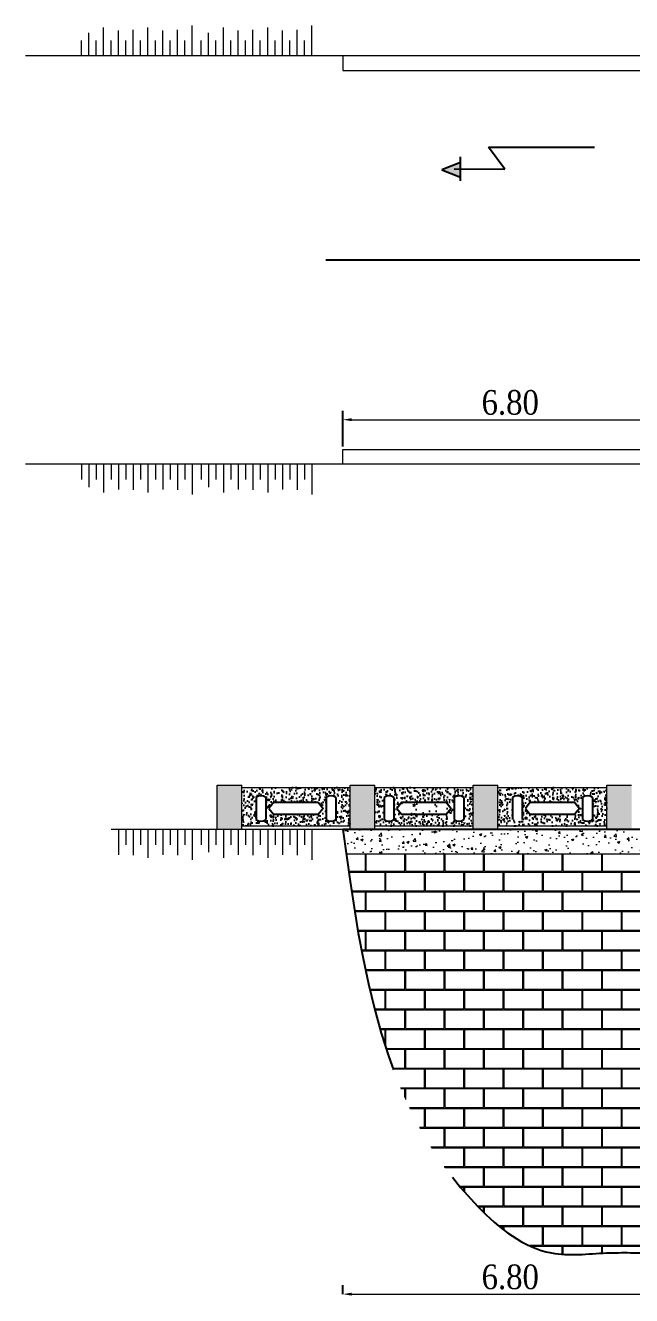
# Model space of a CAD drawing. Header units: inches. Extents: x 6 to 323, y 9 to 93.
# Drawn here: x 6.28 to 18.59, y 9.8 to 35.6 of the extents above; entities that cross this region are included whole.
import ezdxf

# ---------------------------------------------------------------- set-up
doc = ezdxf.new("R2010")
doc.units = ezdxf.units.IN
doc.header["$MEASUREMENT"] = 0
doc.linetypes.add('CENTER', pattern=[2, 1.25, -0.25, 0.25, -0.25])
doc.linetypes.add('HIDDEN', pattern=[0.375, 0.25, -0.125])
for name, color, linetype in [('center line', 251, 'CENTER'), ('Direction', 6, 'Continuous'), ('ground', 81, 'Continuous'), ('TEXT2', 7, 'Continuous')]:
    doc.layers.add(name, color=color, linetype=linetype)
for name, color, linetype, lineweight in [('dima', 7, 'Continuous', 0), ('hach', 251, 'Continuous', 0), ('hand wall', 5, 'Continuous', 9), ('hatch1', 251, 'Continuous', 0), ('text', 1, 'Continuous', 0), ('wall', 4, 'Continuous', 13)]:
    doc.layers.add(name, color=color, linetype=linetype, lineweight=lineweight)
doc.styles.get("Standard").update_dxf_attribs({"font": 'GARA.TTF'})
doc.styles.add('style1', font='txt.shx', dxfattribs={"height": 0.15})
doc.dimstyles.new('Standard$0', dxfattribs={"dimtxt": 1.2, "dimasz": 0.5, "dimexe": 0.28, "dimexo": 0.1625, "dimgap": 0.09, "dimtad": 0, "dimzin": 0, "dimdsep": 46, "dimtxsty": 'style1', "dimblk": 'OPEN30', "dimcen": 0.09, "dimclrd": 1, "dimclre": 5, "dimclrt": 7, "dimadec": 0, "dimazin": 0, "dimtfac": 1, "dimtofl": 0, "dimtmove": 0, "dimatfit": 3, "dimfxl": 0.18, "dimfxlon": 1, "dimtolj": 1, "dimtzin": 0, "dimarcsym": 0})
pattern_1 = [(50, (-43.71796, 0.12144), (0.21517805, -0.01882564), [0.0225, -0.2475]), (355, (-43.71796, 0.12144), (-0.0416254, 0.22565764), [0.018, -0.198]), (100.4514, (-43.70003, 0.11987), (0.1735528, 0.20683186), [0.01912206, -0.2103426]), (46.1842, (-43.71796, 0.18144), (0.3201723, -0.0496557), [0.03375, -0.37125]), (96.6356, (-43.69128, 0.1773), (0.2803988, 0.2922354), [0.0286831, -0.3155139]), (351.1842, (-43.71796, 0.18144), (0.2803986, 0.2922356), [0.027, -0.297]), (21, (-43.68796, 0.16644), (0.1790721, -0.12078567), [0.0225, -0.2475]), (326, (-43.68796, 0.16644), (0.0729946, 0.217545), [0.018, -0.198]), (71.4514, (-43.67304, 0.15638), (0.2520668, 0.09675915), [0.01912206, -0.2103426]), (37.5, (-43.71796, 0.12144), (0.00364796, 0.09986816), [0, -0.1956, 0, -0.201, 0, -0.19875]), (7.5, (-43.71796, 0.12144), (0.07892086, 0.11832351), [0, -0.1146, 0, -0.1911, 0, -0.07575]), (327.5, (-43.78486, 0.12144), (0.16014673, -0.00676646), [0, -0.075, 0, -0.234, 0, -0.3105]), (317.5, (-43.81486, 0.12144), (0.17495585, 0.0300315), [0, -0.0975, 0, -0.1554, 0, -0.2205])]

# ---------------------------------------------------------------- blocks, each defined once
blk = doc.blocks.new('*D3')
at = {"layer": 'Defpoints', "color": 0}
for p in [(12.724, 9.827), (19.524, 9.827), (19.524, 9.827)]:
    blk.add_point(p, dxfattribs=at)
at = {"layer": 'dima', "color": 21, "lineweight": -2}
for p, q in [((12.724, 9.827), (12.724, 10.007)), ((19.524, 9.827), (19.524, 10.007))]:
    blk.add_line(p, q, dxfattribs=at)
at = {"layer": 'dima', "color": 253}
blk.add_line((12.904, 9.827), (19.344, 9.827), dxfattribs=at)
for points in [[(12.904, 9.857), (12.904, 9.797), (12.724, 9.827)], [(19.344, 9.857), (19.344, 9.797), (19.524, 9.827)]]:
    blk.add_solid(points, dxfattribs=at)
at = {"layer": 'dima', "insert": (16.124, 10.173), "char_height": 0.5, "attachment_point": 5}
blk.add_mtext('\\A1;6.80', dxfattribs=at)
blk = doc.blocks.new('*D42')
at = {"layer": 'Defpoints', "color": 0}
for p in [(19.524, 27.588), (12.724, 26.983), (19.524, 26.983)]:
    blk.add_point(p, dxfattribs=at)
at = {"layer": 'dima', "color": 21, "lineweight": -2}
for p, q in [((12.724, 27.046), (12.724, 27.768)), ((19.524, 27.046), (19.524, 27.768))]:
    blk.add_line(p, q, dxfattribs=at)
at = {"layer": 'dima', "color": 253}
blk.add_line((12.904, 27.588), (19.344, 27.588), dxfattribs=at)
for points in [[(12.904, 27.618), (12.904, 27.558), (12.724, 27.588)], [(19.344, 27.618), (19.344, 27.558), (19.524, 27.588)]]:
    blk.add_solid(points, dxfattribs=at)
at = {"layer": 'dima', "insert": (16.124, 27.934), "char_height": 0.5, "attachment_point": 5}
blk.add_mtext('\\A1;6.80', dxfattribs=at)

msp = doc.modelspace()

# ---------------------------------------------------------------- hatches: boundary and pattern name
h = msp.add_hatch()
h.set_pattern_fill('AR-CONC', color=256, scale=0.07, style=0)
h.set_pattern_definition([(50, (-43.71796, 0.12144), (0.502082, -0.0439265), [0.0525, -0.5775]), (355, (-43.71796, 0.12144), (-0.097126, 0.5265345), [0.042, -0.462]), (100.4514, (-43.6761, 0.1178), (0.4049566, 0.4826077), [0.044618, -0.4907995]), (46.1842, (-43.71796, 0.26144), (0.747069, -0.1158633), [0.07875, -0.86625]), (96.6356, (-43.6557, 0.2518), (0.654264, 0.6818825), [0.066927, -0.736199]), (351.1842, (-43.71796, 0.26144), (0.654263, 0.681883), [0.063, -0.693]), (21, (-43.64796, 0.22644), (0.417835, -0.2818332), [0.0525, -0.5775]), (326, (-43.64796, 0.22644), (0.1703207, 0.507605), [0.042, -0.462]), (71.4514, (-43.61314, 0.20296), (0.588156, 0.2257713), [0.044618, -0.4907995]), (37.5, (-43.71796, 0.12144), (0.0085119, 0.2330257), [0, -0.4564, 0, -0.469, 0, -0.46375]), (7.5, (-43.71796, 0.12144), (0.1841487, 0.2760882), [0, -0.2674, 0, -0.4459, 0, -0.17675]), (327.5, (-43.87406, 0.12144), (0.3736757, -0.0157884), [0, -0.175, 0, -0.546, 0, -0.7245]), (317.5, (-43.94406, 0.12144), (0.4082303, 0.0700735), [0, -0.2275, 0, -0.3626, 0, -0.5145])])
h.paths.add_polyline_path([(13.823, 19.691), (13.923, 19.566), (14.823, 19.566), (14.923, 19.691), (14.823, 19.816), (13.923, 19.816)], flags=17)
h.paths.add_polyline_path([(9.546, 19.314), (9.546, 20.119), (9.973, 20.119), (9.973, 19.314)], flags=9)
h = msp.add_hatch()
h.set_pattern_fill('AR-CONC', color=256, scale=0.03, style=0)
h.set_pattern_definition(pattern_1)
h.paths.add_polyline_path([(10.673, 20.116), (10.673, 19.338), (12.873, 19.338), (12.873, 20.116)])
h.paths.add_polyline_path([(12.223, 19.816), (12.323, 19.691), (12.223, 19.566), (11.323, 19.566), (11.223, 19.691), (11.323, 19.816)], flags=16)
h.paths.add_polyline_path([(11.161, 19.916), (11.161, 19.466, -0.294474), (10.961, 19.466), (10.961, 19.916, -0.294474)], flags=16)
h.paths.add_polyline_path([(12.384, 19.916, -0.294474), (12.584, 19.916), (12.584, 19.466, -0.294474), (12.384, 19.466)], flags=16)
h = msp.add_hatch()
h.set_pattern_fill('AR-CONC', color=256, scale=0.03, style=0)
h.set_pattern_definition(pattern_1)
h.paths.add_polyline_path([(15.373, 20.116), (13.373, 20.116), (13.373, 19.338), (15.373, 19.338)])
h.paths.add_polyline_path([(14.823, 19.816), (14.923, 19.691), (14.823, 19.566), (13.923, 19.566), (13.823, 19.691), (13.923, 19.816)], flags=16)
h.paths.add_polyline_path([(13.761, 19.916), (13.761, 19.466, -0.294474), (13.561, 19.466), (13.561, 19.916, -0.294474)], flags=16)
h.paths.add_polyline_path([(14.984, 19.916, -0.294474), (15.184, 19.916), (15.184, 19.466, -0.294474), (14.984, 19.466)], flags=16)
h = msp.add_hatch()
h.set_pattern_fill('AR-CONC', color=256, scale=0.03, style=0)
h.set_pattern_definition(pattern_1)
h.paths.add_polyline_path([(18.088, 20.116), (15.873, 20.116), (15.873, 19.338), (18.088, 19.338)])
h.paths.add_polyline_path([(17.431, 19.816), (17.531, 19.691), (17.431, 19.566), (16.531, 19.566), (16.431, 19.691), (16.531, 19.816)], flags=16)
h.paths.add_polyline_path([(16.369, 19.916), (16.369, 19.466, -0.294474), (16.169, 19.466), (16.169, 19.916, -0.294474)], flags=16)
h.paths.add_polyline_path([(17.592, 19.916, -0.294474), (17.792, 19.916), (17.792, 19.466, -0.294474), (17.592, 19.466)], flags=16)
h = msp.add_hatch()
h.set_pattern_fill('AR-CONC', color=256, scale=0.07, style=0)
h.set_pattern_definition([(50, (-35.80227, 0.12144), (0.502082, -0.0439265), [0.0525, -0.5775]), (355, (-35.80227, 0.12144), (-0.097126, 0.5265345), [0.042, -0.462]), (100.4514, (-35.76043, 0.1178), (0.4049566, 0.4826077), [0.044618, -0.4907995]), (46.1842, (-35.8023, 0.26144), (0.747069, -0.1158633), [0.07875, -0.86625]), (96.6356, (-35.74, 0.2518), (0.654264, 0.6818825), [0.066927, -0.736199]), (351.1842, (-35.8023, 0.26144), (0.654263, 0.681883), [0.063, -0.693]), (21, (-35.73227, 0.22644), (0.417835, -0.2818332), [0.0525, -0.5775]), (326, (-35.73227, 0.22644), (0.1703207, 0.507605), [0.042, -0.462]), (71.4514, (-35.69745, 0.20296), (0.588156, 0.2257713), [0.044618, -0.4907995]), (37.5, (-35.80227, 0.12144), (0.0085119, 0.2330257), [0, -0.4564, 0, -0.469, 0, -0.46375]), (7.5, (-35.80227, 0.12144), (0.1841487, 0.2760882), [0, -0.2674, 0, -0.4459, 0, -0.17675]), (327.5, (-35.95837, 0.12144), (0.3736757, -0.0157884), [0, -0.175, 0, -0.546, 0, -0.7245]), (317.5, (-36.02837, 0.12144), (0.4082303, 0.0700735), [0, -0.2275, 0, -0.3626, 0, -0.5145])])
h.paths.add_polyline_path([(21.738, 19.691), (21.838, 19.566), (22.738, 19.566), (22.838, 19.691), (22.738, 19.816), (21.838, 19.816)], flags=17)
h.paths.add_polyline_path([(17.462, 19.314), (17.462, 20.119), (17.888, 20.119), (17.888, 19.314)], flags=9)
at = {"layer": 'dima'}
h = msp.add_hatch(dxfattribs=at)
h.set_pattern_fill('AR-B816C', scale=0.05, angle=-1e-14, style=0)
edge = h.paths.add_edge_path()
edge.add_line((20.024, 18.766), (19.524, 18.766))
edge.add_line((19.524, 18.766), (12.793, 18.766))
edge.add_spline(control_points=[(12.793, 18.766), (13.162, 16.11), (13.717, 12.894), (16.713, 10.516), (18.038, 10.691), (18.783, 10.663), (19.537, 10.663), (19.964, 10.676), (20.338, 10.688)], knot_values=[0.480266, 0.480266, 0.480266, 0.480266, 8.138593, 9.904604, 11.024436, 11.996944, 12.158372, 13.286147, 13.286147, 13.286147, 13.286147], degree=3, periodic=0)
edge.add_line((20.338, 10.688), (20.338, 10.979))
edge.add_line((20.338, 10.979), (20.024, 18.766))
at = {"layer": 'hach'}
h = msp.add_hatch(dxfattribs=at)
h.set_pattern_fill('AR-SAND', color=256, scale=0.098, style=0)
h.set_pattern_definition([(37.5, (10.17274, 19.26637), (-0.0061733, 0.1888287), [0, -0.14896, 0, -0.1666, 0, -0.15925]), (7.5, (10.17274, 19.26637), (0.173438, 0.27657), [0, -0.08036, 0, -0.13426, 0, -0.05145]), (327.5, (10.0522, 19.26637), (0.305186, 0.0005546), [0, -0.049, 0, -0.1764, 0, -0.2303]), (317.5, (10.0522, 19.26637), (0.2946004, 0.086012), [0, -0.0245, 0, -0.11564, 0, -0.1323])])
h.paths.add_polyline_path([(10.173, 19.266), (10.673, 19.266), (10.673, 20.166), (10.173, 20.166)])
h.paths.add_polyline_path([(12.873, 19.266), (13.373, 19.266), (13.373, 20.166), (12.873, 20.166)])
h.paths.add_polyline_path([(15.873, 20.166), (15.373, 20.166), (15.373, 19.266), (15.873, 19.266)])
h.paths.add_polyline_path([(18.588, 20.166), (18.088, 20.166), (18.088, 19.266), (18.588, 19.266)])
h.paths.add_polyline_path([(9.546, 19.314), (9.546, 20.119), (9.973, 20.119), (9.973, 19.314)], flags=9)
h = msp.add_hatch(dxfattribs=at)
h.set_pattern_fill('AR-SAND', color=256, scale=0.098, style=0)
h.set_pattern_definition([(37.5, (18.08842, 19.26637), (-0.0061733, 0.1888287), [0, -0.14896, 0, -0.1666, 0, -0.15925]), (7.5, (18.08842, 19.26637), (0.173438, 0.27657), [0, -0.08036, 0, -0.13426, 0, -0.05145]), (327.5, (17.96788, 19.26637), (0.305186, 0.0005546), [0, -0.049, 0, -0.1764, 0, -0.2303]), (317.5, (17.96788, 19.26637), (0.2946004, 0.086012), [0, -0.0245, 0, -0.11564, 0, -0.1323])])
h.paths.add_polyline_path([(18.088, 19.266), (18.588, 19.266), (18.588, 20.166), (18.088, 20.166)])
h.paths.add_polyline_path([(20.788, 19.266), (21.288, 19.266), (21.288, 20.166), (20.788, 20.166)])
h.paths.add_polyline_path([(23.788, 20.166), (23.288, 20.166), (23.288, 19.266), (23.788, 19.266)])
h.paths.add_polyline_path([(26.504, 20.166), (26.004, 20.166), (26.004, 19.266), (26.504, 19.266)])
h.paths.add_polyline_path([(17.462, 19.314), (17.462, 20.119), (17.888, 20.119), (17.888, 19.314)], flags=9)
at = {"layer": 'hatch1'}
h = msp.add_hatch(dxfattribs=at)
h.set_pattern_fill('AR-CONC', color=256, scale=0.065, style=0)
edge = h.paths.add_edge_path()
edge.add_line((19.524, 18.766), (19.524, 19.266))
edge.add_line((19.524, 19.266), (12.724, 19.266))
edge.add_spline(control_points=[(12.724, 19.266), (12.747, 19.1), (12.77, 18.933), (12.793, 18.766)], knot_values=[0, 0, 0, 0, 0.480266, 0.480266, 0.480266, 0.480266], degree=3, periodic=0)
edge.add_line((12.793, 18.766), (19.524, 18.766))
at = {"layer": 'text'}
h = msp.add_hatch(color=256, dxfattribs=at)
h.set_gradient(color1=(0, 0, 255), one_color=1, tint=1)
h.paths.add_polyline_path([(15.116, 32.512), (15.116, 32.815), (14.734, 32.665)])

# ---------------------------------------------------------------- linework, layer by layer
for p, q in [((10.961, 19.916), (10.961, 19.466)), ((11.161, 19.916), (11.161, 19.466)), ((12.384, 19.916), (12.384, 19.466)), ((12.584, 19.916), (12.584, 19.466)), ((13.561, 19.916), (13.561, 19.466)), ((13.761, 19.916), (13.761, 19.466)), ((14.984, 19.916), (14.984, 19.466)), ((15.184, 19.916), (15.184, 19.466)), ((16.169, 19.916), (16.169, 19.466)), ((16.369, 19.916), (16.369, 19.466)), ((17.592, 19.916), (17.592, 19.466)), ((17.792, 19.916), (17.792, 19.466)), ((11.323, 19.816), (11.223, 19.691)), ((11.223, 19.691), (11.323, 19.566)), ((11.323, 19.816), (12.223, 19.816)), ((12.223, 19.816), (12.323, 19.691)), ((12.323, 19.691), (12.223, 19.566)), ((13.923, 19.816), (13.823, 19.691)), ((13.823, 19.691), (13.923, 19.566)), ((13.923, 19.816), (14.823, 19.816)), ((14.823, 19.816), (14.923, 19.691)), ((14.923, 19.691), (14.823, 19.566)), ((16.531, 19.816), (16.431, 19.691)), ((16.431, 19.691), (16.531, 19.566)), ((16.531, 19.816), (17.431, 19.816)), ((17.431, 19.816), (17.531, 19.691)), ((17.531, 19.691), (17.431, 19.566)), ((12.223, 19.566), (11.323, 19.566)), ((14.823, 19.566), (13.923, 19.566)), ((17.431, 19.566), (16.531, 19.566))]:
    msp.add_line(p, q)
for centre, start, end in [((11.061, 19.761), 57.1833, 122.8167), ((12.484, 19.761), 57.1833, 122.8167), ((13.661, 19.761), 57.1833, 122.8167), ((15.084, 19.761), 57.1833, 122.8167), ((16.269, 19.761), 57.1833, 122.8167), ((17.692, 19.761), 57.1833, 122.8167), ((11.061, 19.621), 237.1833, 302.8167), ((12.484, 19.621), 237.1833, 302.8167), ((13.661, 19.621), 237.1833, 302.8167), ((15.084, 19.621), 237.1833, 302.8167), ((17.692, 19.621), 237.1833, 302.8167)]:
    msp.add_arc(centre, 0.185, start, end)
at = {"layer": 'center line', "ltscale": 30}
msp.add_line((12.378, 30.832), (33.72, 30.832), dxfattribs=at)
at = {"layer": 'dima', "color": 7}
msp.add_line((19.524, 18.766), (12.793, 18.766), dxfattribs=at)
at = {"layer": 'Direction', "color": 6, "linetype": 'Continuous'}
for p, q in [((16.012, 32.679), (15.685, 33.124)), ((15.685, 33.124), (17.838, 33.124)), ((14.988, 32.681), (16.012, 32.679))]:
    msp.add_line(p, q, dxfattribs=at)
at = {"layer": 'Direction', "color": 4, "linetype": 'Continuous', "ltscale": 10}
for p, q in [((15.116, 32.815), (14.734, 32.665)), ((14.734, 32.665), (15.116, 32.512))]:
    msp.add_line(p, q, dxfattribs=at)
at = {"layer": 'Direction', "color": 6, "linetype": 'Continuous', "ltscale": 10}
msp.add_line((15.116, 32.436), (15.117, 32.925), dxfattribs=at)
at = {"layer": 'ground', "linetype": 'HIDDEN', "ltscale": 20, "end_tangent": (0.990846, -0.135)}
msp.add_spline([(12.724, 19.266), (15.466, 11.604), (16.961, 10.663), (18.081, 10.663), (19.053, 10.663), (19.215, 10.663), (22.764, 10.679), (26.725, 10.663), (29.147, 12.841), (29.204, 12.942), (32.26, 15.828), (33.324, 19.266)], degree=3, dxfattribs=at)
at = {"layer": 'hand wall'}
for p, q in [((10.673, 20.116), (12.873, 20.116)), ((13.373, 20.116), (15.373, 20.116)), ((15.873, 20.116), (18.088, 20.116)), ((10.673, 19.338), (12.873, 19.338)), ((13.373, 19.338), (15.373, 19.338)), ((15.873, 19.338), (18.088, 19.338))]:
    msp.add_line(p, q, dxfattribs=at)
at = {"layer": 'hatch1'}
for p, q in [((7.567, 34.981), (7.567, 35.445)), ((7.867, 34.981), (7.867, 35.556)), ((7.867, 34.981), (7.867, 35.46)), ((8.167, 34.981), (8.167, 35.496)), ((8.467, 34.981), (8.467, 35.503)), ((8.767, 34.981), (8.767, 35.556)), ((9.067, 34.981), (9.067, 35.496)), ((9.367, 34.981), (9.367, 35.503)), ((9.667, 34.981), (9.667, 35.596)), ((9.998, 34.981), (9.998, 35.445)), ((10.298, 34.981), (10.298, 35.556)), ((10.298, 34.981), (10.298, 35.46)), ((10.598, 34.981), (10.598, 35.496)), ((10.898, 34.981), (10.898, 35.503)), ((11.198, 34.981), (11.198, 35.556)), ((11.498, 34.981), (11.498, 35.496)), ((11.798, 34.981), (11.798, 35.503)), ((12.098, 34.981), (12.098, 35.596)), ((7.417, 34.981), (7.417, 35.292)), ((7.717, 34.981), (7.717, 35.292)), ((8.017, 34.981), (8.017, 35.292)), ((8.317, 34.981), (8.317, 35.292)), ((8.617, 34.981), (8.617, 35.292)), ((8.917, 34.981), (8.917, 35.292)), ((9.217, 34.981), (9.217, 35.292)), ((9.517, 34.981), (9.517, 35.292)), ((9.848, 34.981), (9.848, 35.292)), ((10.148, 34.981), (10.148, 35.292)), ((10.448, 34.981), (10.448, 35.292)), ((10.748, 34.981), (10.748, 35.292)), ((11.048, 34.981), (11.048, 35.292)), ((11.348, 34.981), (11.348, 35.292)), ((11.648, 34.981), (11.648, 35.292)), ((11.948, 34.981), (11.948, 35.292)), ((12.724, 34.981), (6.278, 34.981)), ((12.724, 26.683), (6.278, 26.683)), ((7.417, 26.683), (7.417, 26.372)), ((7.567, 26.683), (7.567, 26.219)), ((7.717, 26.683), (7.717, 26.372)), ((7.867, 26.683), (7.867, 26.108)), ((7.867, 26.683), (7.867, 26.203)), ((8.017, 26.683), (8.017, 26.372)), ((8.167, 26.683), (8.167, 26.168)), ((8.317, 26.683), (8.317, 26.372)), ((8.467, 26.683), (8.467, 26.161)), ((8.617, 26.683), (8.617, 26.372)), ((8.767, 26.683), (8.767, 26.108)), ((8.917, 26.683), (8.917, 26.372)), ((9.067, 26.683), (9.067, 26.168)), ((9.217, 26.683), (9.217, 26.372)), ((9.367, 26.683), (9.367, 26.161)), ((9.517, 26.683), (9.517, 26.372)), ((9.667, 26.683), (9.667, 26.068)), ((9.848, 26.683), (9.848, 26.372)), ((9.998, 26.683), (9.998, 26.219)), ((10.148, 26.683), (10.148, 26.372)), ((10.298, 26.683), (10.298, 26.108)), ((10.298, 26.683), (10.298, 26.203)), ((10.448, 26.683), (10.448, 26.372)), ((10.598, 26.683), (10.598, 26.168)), ((10.748, 26.683), (10.748, 26.372)), ((10.898, 26.683), (10.898, 26.161)), ((11.048, 26.683), (11.048, 26.372)), ((11.198, 26.683), (11.198, 26.108)), ((11.348, 26.683), (11.348, 26.372)), ((11.498, 26.683), (11.498, 26.168)), ((11.648, 26.683), (11.648, 26.372)), ((11.798, 26.683), (11.798, 26.161)), ((11.948, 26.683), (11.948, 26.372)), ((12.098, 26.683), (12.098, 26.068)), ((12.724, 19.266), (8.017, 19.266)), ((8.167, 19.266), (8.167, 18.751)), ((8.317, 19.266), (8.317, 18.955)), ((8.467, 19.266), (8.467, 18.744)), ((8.617, 19.266), (8.617, 18.955)), ((8.767, 19.266), (8.767, 18.691)), ((8.917, 19.266), (8.917, 18.955)), ((9.067, 19.266), (9.067, 18.751)), ((9.217, 19.266), (9.217, 18.955)), ((9.367, 19.266), (9.367, 18.744)), ((9.517, 19.266), (9.517, 18.955)), ((9.667, 19.266), (9.667, 18.651)), ((9.848, 19.266), (9.848, 18.955)), ((9.998, 19.266), (9.998, 18.802)), ((10.148, 19.266), (10.148, 18.955)), ((10.298, 19.266), (10.298, 18.691)), ((10.298, 19.266), (10.298, 18.786)), ((10.448, 19.266), (10.448, 18.955)), ((10.598, 19.266), (10.598, 18.751)), ((10.748, 19.266), (10.748, 18.955)), ((10.898, 19.266), (10.898, 18.744)), ((11.048, 19.266), (11.048, 18.955)), ((11.198, 19.266), (11.198, 18.691)), ((11.348, 19.266), (11.348, 18.955)), ((11.498, 19.266), (11.498, 18.751)), ((11.648, 19.266), (11.648, 18.955)), ((11.798, 19.266), (11.798, 18.744)), ((11.948, 19.266), (11.948, 18.955)), ((12.098, 19.266), (12.098, 18.651))]:
    msp.add_line(p, q, dxfattribs=at)
at = {"layer": 'TEXT2', "color": 7}
msp.add_line((19.524, 19.266), (12.724, 19.266), dxfattribs=at)
at = {"layer": 'wall'}
for p, q in [((19.524, 34.981), (12.724, 34.981)), ((12.724, 34.981), (12.724, 34.681)), ((12.724, 34.681), (19.524, 34.681)), ((12.724, 26.683), (12.724, 26.983)), ((12.724, 26.983), (19.524, 26.983)), ((19.524, 26.683), (12.724, 26.683)), ((10.173, 20.166), (10.673, 20.166)), ((10.173, 19.266), (10.173, 20.166)), ((10.673, 19.266), (10.673, 20.166)), ((12.873, 20.166), (13.373, 20.166)), ((12.873, 19.266), (12.873, 20.166)), ((13.373, 19.266), (13.373, 20.166)), ((15.373, 20.166), (15.873, 20.166)), ((15.373, 19.266), (15.373, 20.166)), ((15.873, 19.266), (15.873, 20.166)), ((18.088, 20.166), (18.588, 20.166)), ((18.088, 19.266), (18.088, 20.166)), ((18.088, 20.166), (18.588, 20.166)), ((18.088, 19.266), (18.088, 20.166))]:
    msp.add_line(p, q, dxfattribs=at)

# ---------------------------------------------------------------- dimensions: what is measured, and where the dimension line sits
at = {"layer": 'dima'}
for base, p1, p2, picture, middle in [((19.524, 27.588), (12.724, 26.983), (19.524, 26.983), '*D42', (16.124, 27.934)), ((19.524, 9.827), (12.724, 9.827), (19.524, 9.827), '*D3', (16.124, 10.173))]:
    dim = msp.add_linear_dim(base=base, p1=p1, p2=p2, dimstyle='Standard$0', override={"dimtxt": 0.5, "dimasz": 0.18, "dimexe": 0.18, "dimexo": 0.0625, "dimtad": 1, "dimtxsty": 'Standard', "dimclrd": 253, "dimclre": 21, "dimclrt": 256, "dimtix": 1, "dimtmove": 1, "dimfxl": 1, "dimlwd": 65535}, dxfattribs=at)
    dim.commit()
    dim.dimension.update_dxf_attribs({"geometry": picture, "text_midpoint": middle})

doc.saveas('drawing.dxf')
